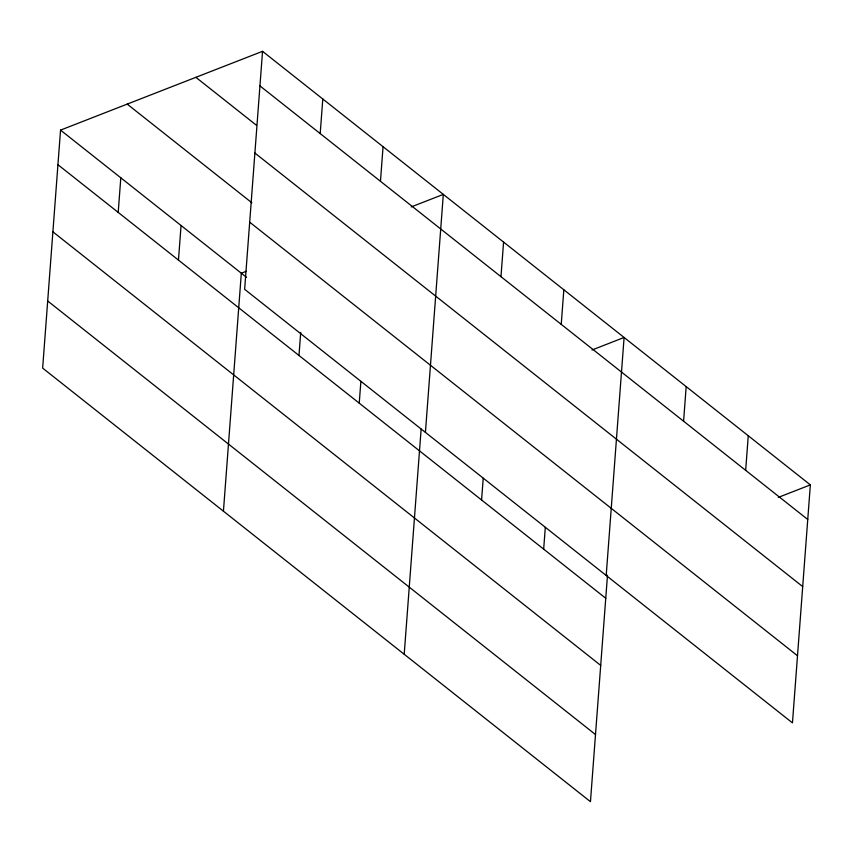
<?xml version="1.0" encoding="UTF-8"?>
<svg xmlns="http://www.w3.org/2000/svg" width="853" height="853" viewBox="0 0 853 853"><rect width="100%" height="100%" fill="white"/><g stroke="black" fill="none" stroke-linecap="round" stroke-linejoin="round"><path stroke-width="1.28" d="M262.543 51.319L244.64 289.306L792.458 722.886L810.35 484.888L262.543 51.319L60.542 130.114L42.65 368.112L590.457 801.681L607.485 575.221M118.204 212.397L120.806 177.808M178.458 260.09L181.06 225.501M223.433 511.192L241.324 273.195L246.261 271.275M298.987 355.477L300.714 332.414M320.195 133.59L322.797 99.012M359.241 403.17L360.883 381.387M380.459 181.284L383.061 146.705M404.205 654.272L421.137 429.08M425.423 432.386L443.315 194.399L411.221 206.916M481.582 499.997L483.224 478.224M500.978 276.671L503.579 242.092M543.67 549.14L545.312 527.357M561.231 324.364L563.833 289.775M606.195 575.466L624.097 337.468L592.003 349.997M683.584 421.201L686.175 386.612M745.661 470.334L748.262 435.755M778.256 497.406L810.35 484.888M259.941 85.897L807.748 519.477M195.881 77.324L256.135 125.018M254.887 153.028L802.705 586.597M127.204 104.109L251.88 202.79M249.694 222.185L797.502 655.754M60.542 130.114L246.517 277.31M57.94 164.704L605.758 598.273M52.897 231.824L600.715 665.404M47.693 300.992L595.511 734.561"/></g></svg>
